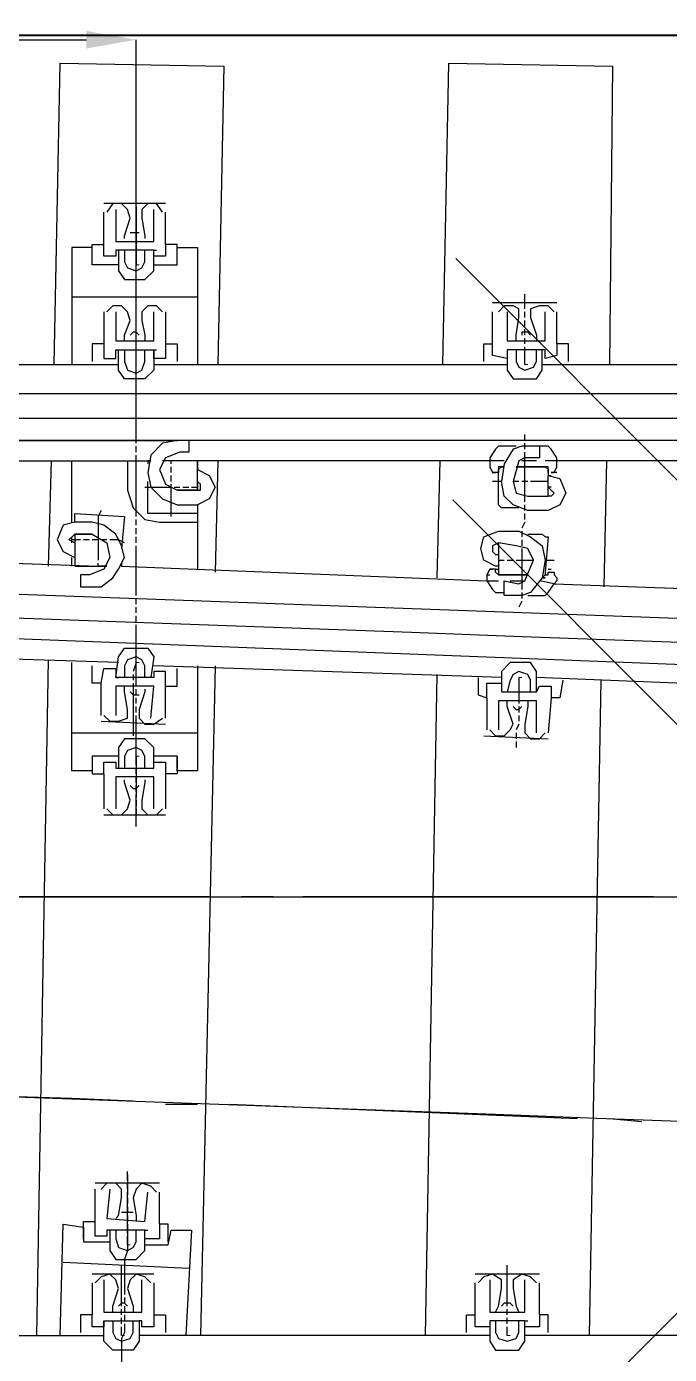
# Model space of a CAD drawing. Header units: millimetres. Extents: x -45 to 90, y -17 to 16.
# Drawn here: x 16.931 to 17.94, y -0.717 to 1.364 of the extents above; entities that cross this region are included whole.
import ezdxf

# ---------------------------------------------------------------- set-up
doc = ezdxf.new("R2010")
doc.units = ezdxf.units.MM
doc.header["$PDMODE"] = 3
doc.layers.add('PDF_Geometry', color=7, linetype='Continuous')
doc.layers.add('PDF_Solid Fills', color=7, linetype='Continuous')

msp = doc.modelspace()

# ---------------------------------------------------------------- linework, layer by layer
at = {"color": 5}
msp.add_line((0, 1.35), (53.4325, 1.35), dxfattribs=at)
at = {"color": 2}
for p, q in [((0, 0.75), (53.4325, 0.75)), ((0, 0), (53.4325, 0)), ((0, 0), (42.783, 0))]:
    msp.add_line(p, q, dxfattribs=at)
at = {"color": 6}
msp.add_lwpolyline([(-0.0021, -1.3499), (23.64, -1.95), (23.7209, 1.35), (0.0002, 1.3501)], close=True, dxfattribs=at)
at = {"color": 2}
for radius in [500.8082, 500.0582]:
    msp.add_arc((-0.8299, -500.0575), radius, 85.235272, 89.904911, dxfattribs=at)
at = {"color": 1}
for p in [(18.6046, 0), (18.6001, -0.3782)]:
    msp.add_point(p, dxfattribs=at)
at = {"layer": 'PDF_Geometry', "lineweight": 25}
for points in [[(16.7825, 0.7885), (16.8421, 0.7885), (18.6024, 0.7885), (18.6024, 0.7151), (18.6024, 1.554)], [(16.8558, 1.3431), (17.0254, 1.3431)], [(17.1033, 0.7151), (17.1033, 1.3431)], [(16.975, 0.8343), (16.9842, 1.3065), (17.2409, 1.3019), (17.2317, 0.8343)], [(17.5847, 0.8343), (17.5938, 1.3065), (17.8506, 1.3019), (17.846, 0.8343)], [(17.1033, 1.1002), (17.1033, 1.1094)], [(17.1033, 1.091), (17.1033, 1.1048)], [(17.1492, 1.0864), (17.0529, 1.0864)], [(17.085, 1.0314), (17.085, 1.036), (17.0942, 1.0635), (17.0896, 1.0773), (17.0804, 1.0864), (17.0667, 1.0864), (17.0575, 1.0727)], [(17.1033, 1.0223), (17.1033, 1.0314), (17.1033, 1.036), (17.1033, 1.0452), (17.1033, 1.0498), (17.1033, 1.0589), (17.1033, 1.0635), (17.1033, 1.0727), (17.1033, 1.0773), (17.1033, 1.0864), (17.1033, 1.0956)], [(17.1446, 1.0727), (17.1354, 1.0864), (17.1217, 1.0864), (17.1125, 1.0773), (17.1125, 1.0635), (17.1171, 1.036), (17.1171, 1.0314)], [(17.0346, 0.9948), (17.0346, 1.0223), (17.0529, 1.0223), (17.0529, 1.0727)], [(17.0713, 1.0773), (17.0713, 1.0268), (17.1309, 1.0268), (17.1309, 1.0773)], [(17.1033, 1.0819), (17.1033, 1.0727), (17.1033, 1.0681), (17.1033, 1.0589), (17.1033, 1.0545), (17.1033, 1.0452), (17.1033, 1.0406), (17.1033, 1.0314), (17.1033, 1.0268), (17.1033, 1.0177), (17.1033, 1.0131), (17.1033, 1.0039), (17.1033, 0.9902), (17.1033, 0.9993)], [(17.1675, 0.9948), (17.1675, 1.0223), (17.1492, 1.0223), (17.1492, 1.0727)], [(17.1079, 1.0406), (17.1033, 1.0406), (17.0988, 1.0406), (17.0942, 1.0406)], [(17.0758, 1.0131), (17.0758, 0.981), (17.085, 0.9672), (17.1171, 0.9672), (17.1309, 0.981), (17.1309, 1.0131), (17.0758, 1.0131), (17.0713, 1.0131), (17.0713, 1.0039), (17.0529, 1.0039), (17.0529, 1.0223)], [(17.1492, 1.0223), (17.1492, 1.0039), (17.1309, 1.0039), (17.1309, 1.0131), (17.1354, 1.0131)], [(17.0758, 0.9902), (17.0346, 0.9902), (17.0346, 1.0177), (17.0025, 1.0177), (17.0025, 0.8343)], [(17.085, 1.0131), (17.085, 0.9948), (17.0896, 0.9856), (17.1033, 0.981), (17.1125, 0.9856), (17.1171, 0.9948), (17.1171, 1.0131)], [(17.1033, 1.0085), (17.1033, 1.0177)], [(17.1309, 0.9902), (17.1675, 0.9902), (17.1675, 1.0177), (17.1996, 1.0177), (17.1996, 0.8343)], [(17.1033, 0.9764), (17.1033, 0.9856)], [(17.1033, 0.9627), (17.1033, 0.9718)], [(17.1033, 0.8618), (17.1033, 0.8756), (17.1033, 0.8893), (17.1033, 0.9031), (17.1033, 0.9168), (17.1033, 0.9306), (17.1033, 0.9443), (17.1033, 0.9581)], [(17.1996, 0.9399), (17.0025, 0.9399)], [(17.713, 0.9214), (17.713, 0.9306), (17.713, 0.9352), (17.713, 0.9443)], [(17.0529, 0.9168), (17.0529, 0.8664), (17.0346, 0.8664), (17.0346, 0.8389)], [(17.085, 0.871), (17.085, 0.8802), (17.0942, 0.9031), (17.0896, 0.9168), (17.0804, 0.926), (17.0667, 0.926), (17.0575, 0.9168)], [(17.0713, 0.9168), (17.0713, 0.871), (17.1309, 0.871), (17.1309, 0.9168)], [(17.1446, 0.9168), (17.1354, 0.926), (17.1217, 0.926), (17.1125, 0.9168), (17.1125, 0.9031), (17.1171, 0.8802), (17.1171, 0.871)], [(17.1492, 0.9168), (17.1492, 0.8664), (17.1675, 0.8664), (17.1675, 0.8389)], [(17.6489, 0.8389), (17.6489, 0.8664), (17.6626, 0.8664), (17.6626, 0.9168)], [(17.7635, 0.9306), (17.6626, 0.9306)], [(17.6993, 0.871), (17.6993, 0.8802), (17.7039, 0.9077), (17.7039, 0.9214), (17.6947, 0.926), (17.6809, 0.926), (17.6718, 0.9168)], [(17.6855, 0.9168), (17.6855, 0.871), (17.7451, 0.871), (17.7451, 0.9168)], [(17.713, 0.9077), (17.713, 0.9168)], [(17.7589, 0.9168), (17.7497, 0.926), (17.736, 0.926), (17.7222, 0.9214), (17.7222, 0.9077), (17.7314, 0.8802), (17.7314, 0.871)], [(17.7818, 0.8389), (17.7818, 0.8664), (17.7635, 0.8664), (17.7635, 0.9168)], [(17.713, 0.8939), (17.713, 0.9031)], [(17.1079, 0.8802), (17.1033, 0.8847), (17.0988, 0.8847), (17.0942, 0.8802)], [(17.7222, 0.8802), (17.7176, 0.8847), (17.7085, 0.8847), (17.7085, 0.8802)], [(17.713, 0.8802), (17.713, 0.8893)], [(17.713, 0.8664), (17.713, 0.8756)], [(17.0529, 0.8664), (17.0529, 0.8435), (17.0713, 0.8435), (17.0713, 0.8572), (17.0758, 0.8572), (17.1309, 0.8572), (17.1309, 0.8253), (17.1171, 0.8114), (17.085, 0.8114), (17.0758, 0.8253), (17.0758, 0.8572)], [(17.085, 0.8572), (17.085, 0.8389), (17.0896, 0.8253), (17.1033, 0.8206), (17.1125, 0.8253), (17.1171, 0.8389), (17.1171, 0.8572)], [(17.1033, 0.8481), (17.1033, 0.8572)], [(17.1492, 0.8664), (17.1492, 0.8435), (17.1309, 0.8435), (17.1309, 0.8572), (17.1354, 0.8572)], [(17.6855, 0.8572), (17.6855, 0.8435), (17.6626, 0.8481), (17.6626, 0.8664)], [(17.6993, 0.8572), (17.6993, 0.8389), (17.7039, 0.8297), (17.713, 0.8253), (17.7268, 0.8297), (17.7314, 0.8389), (17.7314, 0.8572)], [(17.713, 0.8343), (17.713, 0.8481), (17.713, 0.8618)], [(17.7635, 0.8664), (17.7635, 0.8481), (17.7451, 0.8435), (17.7451, 0.8572), (17.7405, 0.8572)], [(16.7825, 0.683), (16.7825, 0.8343), (16.7779, 0.8343), (16.7779, 0.683), (16.7825, 0.683), (16.8008, 0.683), (17.1263, 0.683), (17.1217, 0.683), (17.1217, 0.6784)], [(16.7825, 0.8206), (16.7825, 0.8343), (17.0758, 0.8343)], [(17.1033, 0.8343), (17.1033, 0.8435)], [(17.1309, 0.8343), (17.6855, 0.8343)], [(17.7405, 0.8343), (18.2952, 0.8343)], [(17.1033, 0.8206), (17.1033, 0.8297)], [(17.1033, 0.738), (17.1033, 0.7472), (17.1033, 0.7518), (17.1033, 0.761), (17.1033, 0.7655), (17.1033, 0.7747), (17.1033, 0.7793), (17.1033, 0.7885), (17.1033, 0.7931), (17.1033, 0.8022), (17.1033, 0.8068), (17.1033, 0.816)], [(17.1033, 0.7243), (17.1033, 0.7335)], [(18.6024, 0.7151), (16.8421, 0.7151), (17.1675, 0.7151), (17.1446, 0.7107), (17.1263, 0.6922), (17.1217, 0.6647), (17.1263, 0.6418), (17.1446, 0.6234), (17.1675, 0.6143), (17.1996, 0.6143), (17.1996, 0.6005), (17.1217, 0.6005), (17.1217, 0.6509)], [(17.1033, 0.7107), (17.1033, 0.7197)], [(32.7123, 0.7151), (32.6527, 0.7151), (32.5931, 0.7151), (19.0745, 0.7151), (18.1394, 0.7151), (17.1859, 0.7151), (17.1859, 0.6968), (17.1721, 0.6968), (17.1492, 0.6876), (17.14, 0.6693), (17.1492, 0.6464), (17.1675, 0.6372)], [(17.713, 0.7151), (17.713, 0.7243)], [(17.713, 0.7014), (17.713, 0.7107)], [(17.1033, 0.6968), (17.1033, 0.706)], [(17.1033, 0.5961), (17.1033, 0.6097), (17.1033, 0.6234), (17.1033, 0.6372), (17.1033, 0.6509), (17.1033, 0.6647), (17.1033, 0.6784), (17.1033, 0.6922)], [(17.6993, 0.706), (17.6718, 0.706), (17.6672, 0.7014), (17.658, 0.6876), (17.658, 0.683), (17.658, 0.6784), (17.658, 0.6739), (17.6626, 0.6647), (17.6672, 0.6647), (17.6626, 0.6647)], [(17.7635, 0.6647), (17.7589, 0.6647), (17.7543, 0.6647), (17.7589, 0.6647), (17.7635, 0.6739), (17.7635, 0.6784), (17.7635, 0.683), (17.7635, 0.6876), (17.7543, 0.7014), (17.7497, 0.706), (17.736, 0.706), (17.713, 0.706), (17.7085, 0.706), (17.6947, 0.7014), (17.6809, 0.6784), (17.6764, 0.6509)], [(17.736, 0.706), (17.736, 0.6876), (17.713, 0.6876), (17.7039, 0.683), (17.6947, 0.6509), (17.6993, 0.6326), (17.7176, 0.628), (17.7497, 0.628), (17.7497, 0.6418), (17.7543, 0.6372), (17.7589, 0.6326), (17.7543, 0.628), (17.7497, 0.628)], [(17.713, 0.6189), (17.713, 0.628), (17.713, 0.6326), (17.713, 0.6418), (17.713, 0.6464), (17.713, 0.6555), (17.713, 0.6601), (17.713, 0.6693), (17.713, 0.6739), (17.713, 0.683), (17.713, 0.6876), (17.713, 0.6968)], [(16.9658, 0.518), (16.9704, 0.683)], [(17.0025, 0.5868), (17.0025, 0.683), (17.0896, 0.683), (17.0896, 0.6372), (17.0988, 0.6097), (17.1171, 0.5914), (17.14, 0.5868), (17.1996, 0.5868)], [(17.1996, 0.6372), (17.2042, 0.6372), (17.2042, 0.6418), (17.2042, 0.6464), (17.1996, 0.6509), (17.1996, 0.6372), (17.1675, 0.6372), (17.1996, 0.6372), (17.1996, 0.683), (17.1446, 0.683)], [(17.6809, 0.683), (17.658, 0.683), (17.1492, 0.683)], [(17.1584, 0.6784), (17.1584, 0.683)], [(17.1584, 0.6647), (17.1584, 0.6739)], [(17.1996, 0.683), (17.1996, 0.6693), (17.218, 0.6601), (17.2271, 0.6418), (17.218, 0.6234), (17.1996, 0.6143), (17.1996, 0.5134)], [(17.2317, 0.683), (17.2271, 0.5088)], [(17.5755, 0.4997), (17.5801, 0.683)], [(17.7497, 0.6647), (17.7497, 0.6693), (17.7497, 0.6647), (17.7497, 0.6601), (17.768, 0.6555), (17.7772, 0.6326), (17.768, 0.6143), (17.7497, 0.6051), (17.7176, 0.6051), (17.6947, 0.6143), (17.6809, 0.628), (17.6764, 0.6509), (17.6626, 0.6509)], [(17.7039, 0.6097), (17.6764, 0.6097), (17.6718, 0.6143), (17.6718, 0.6693), (17.6718, 0.6647), (17.6672, 0.6647)], [(17.7314, 0.683), (17.713, 0.683), (17.7085, 0.683)], [(18.2906, 0.683), (18.2677, 0.683), (17.7635, 0.683), (17.7451, 0.683)], [(17.8414, 0.683), (17.8368, 0.4859)], [(17.1584, 0.6509), (17.1584, 0.6601)], [(17.1584, 0.5961), (17.1584, 0.6051), (17.1584, 0.6189), (17.1584, 0.6326), (17.1584, 0.6464)], [(17.7039, 0.6509), (17.6947, 0.6509)], [(17.7176, 0.6509), (17.7085, 0.6509)], [(17.7497, 0.6509), (17.736, 0.6509), (17.7222, 0.6509)], [(17.7543, 0.6418), (17.7497, 0.6418), (17.7497, 0.6601), (17.7543, 0.6601)], [(17.1171, 0.6418), (17.1309, 0.6418), (17.1446, 0.6418), (17.1584, 0.6418)], [(17.1629, 0.6418), (17.1721, 0.6418)], [(17.1767, 0.6418), (17.1859, 0.6418)], [(17.1904, 0.6418), (17.1996, 0.6418)], [(17.0483, 0.6051), (17.0438, 0.5961), (17.0438, 0.5822), (17.0438, 0.5684), (17.0438, 0.5547), (17.0438, 0.5409), (17.0438, 0.5272)], [(17.713, 0.6051), (17.713, 0.6143)], [(17.0071, 0.5868), (16.9887, 0.5822), (16.9796, 0.5593), (16.9887, 0.5409), (17.0071, 0.5318)], [(17.0346, 0.5684), (17.0575, 0.5547), (17.0621, 0.5318), (17.0529, 0.5134), (17.03, 0.5043), (17.0163, 0.5043), (17.0163, 0.4859), (17.03, 0.4859), (17.0483, 0.4859), (17.0667, 0.4997), (17.0758, 0.5134), (17.085, 0.5318), (17.0804, 0.5501), (17.0713, 0.5684), (17.0529, 0.5822), (17.0346, 0.5868), (17.0071, 0.5868), (17.0071, 0.6005), (17.085, 0.5961), (17.0804, 0.5455)], [(17.1033, 0.5822), (17.1033, 0.5914)], [(17.713, 0.5868), (17.7085, 0.5776)], [(17.713, 0.5914), (17.713, 0.6005)], [(17.0071, 0.5547), (16.9979, 0.5593), (17.0071, 0.5684), (17.0346, 0.5684), (17.0071, 0.5684), (17.0071, 0.518), (17.0575, 0.518), (17.0438, 0.518), (17.0438, 0.5226)], [(17.0025, 0.5547), (17.0025, 0.5638)], [(17.1033, 0.5684), (17.1033, 0.5776)], [(17.1033, 0.5547), (17.1033, 0.5638)], [(17.6718, 0.5547), (17.6626, 0.5501), (17.6626, 0.5455), (17.6626, 0.5409), (17.6672, 0.5363), (17.6718, 0.5363), (17.6718, 0.518), (17.6672, 0.518), (17.6489, 0.5272), (17.6443, 0.5455), (17.6489, 0.5638), (17.6718, 0.573), (17.7039, 0.573), (17.7222, 0.5638), (17.7405, 0.5501), (17.7451, 0.5272), (17.7589, 0.5272)], [(17.7085, 0.573), (17.7085, 0.5638)], [(17.7176, 0.5684), (17.7405, 0.5684), (17.7451, 0.5638), (17.7497, 0.5638), (17.7451, 0.5088), (17.7451, 0.5043), (17.7405, 0.4997), (17.7451, 0.5043), (17.7497, 0.5043), (17.7497, 0.5088), (17.7543, 0.5088), (17.7589, 0.5088), (17.7589, 0.5043), (17.7635, 0.4997), (17.7635, 0.4951), (17.7589, 0.4905), (18.2631, 0.4722)], [(17.0163, 0.5593), (17.0025, 0.5593)], [(17.03, 0.5593), (17.0208, 0.5593)], [(17.0438, 0.5593), (17.0346, 0.5593)], [(17.0575, 0.5593), (17.0483, 0.5593)], [(17.085, 0.5547), (17.0758, 0.5593), (17.0713, 0.5593), (17.0621, 0.5593)], [(17.1033, 0.4722), (17.1033, 0.4815), (17.1033, 0.4859), (17.1033, 0.4951), (17.1033, 0.4997), (17.1033, 0.5088), (17.1033, 0.5134), (17.1033, 0.5226), (17.1033, 0.5272), (17.1033, 0.5363), (17.1033, 0.5409), (17.1033, 0.5501)], [(17.6901, 0.4951), (17.7085, 0.4951), (17.713, 0.4951), (17.7268, 0.5272), (17.7176, 0.5455), (17.6993, 0.5501), (17.6718, 0.5547), (17.6718, 0.5363)], [(17.7085, 0.5593), (17.7085, 0.5501)], [(17.7085, 0.5455), (17.7085, 0.5363), (17.7085, 0.5318), (17.7085, 0.5226), (17.7085, 0.518), (17.7085, 0.5088), (17.7085, 0.5043), (17.7085, 0.4951), (17.7085, 0.4905), (17.7085, 0.4815)], [(16.4799, 0.5409), (16.4799, 0.5363), (16.7779, 0.5272), (16.7779, 0.5134), (16.7779, 0.5272), (16.7733, 0.3759), (16.7687, 0.3759), (16.7779, 0.5272), (17.0438, 0.518)], [(17.0025, 0.518), (17.0025, 0.5318)], [(17.0804, 0.5226), (17.0804, 0.518), (17.6534, 0.4951), (17.6718, 0.4951)], [(17.6718, 0.5272), (17.6809, 0.5272)], [(17.7451, 0.5272), (17.7405, 0.4997), (17.7222, 0.4767), (17.7085, 0.4722), (17.7039, 0.4722), (17.6809, 0.4722), (17.6809, 0.4951), (17.7039, 0.4905), (17.713, 0.4951)], [(17.6855, 0.5272), (17.6947, 0.5272)], [(17.6993, 0.5272), (17.713, 0.5272), (17.7268, 0.5272)], [(17.6718, 0.518), (17.6718, 0.5134), (17.6718, 0.5088), (17.6718, 0.5043), (17.6764, 0.5043), (17.7085, 0.5043), (17.7176, 0.5043), (17.7085, 0.5043), (17.6718, 0.5043), (17.6672, 0.5088), (17.6672, 0.5134), (17.658, 0.5134), (17.6534, 0.5043), (17.6534, 0.4997), (17.6534, 0.4951), (17.6626, 0.4815), (17.6672, 0.4767), (17.6809, 0.4767)], [(17.6534, 0.5043), (17.658, 0.5043)], [(17.658, 0.5134), (17.6626, 0.5134)], [(17.6672, 0.5134), (17.6718, 0.5134)], [(17.7497, 0.5134), (17.7543, 0.5134)], [(16.7779, 0.408), (16.8329, 0.408), (18.5932, 0.3392), (18.5978, 0.4126), (16.8329, 0.4767), (16.7779, 0.4815)], [(17.7176, 0.4722), (17.7451, 0.4722), (17.7497, 0.4767), (17.7589, 0.4905), (17.736, 0.4951)], [(17.1033, 0.4584), (17.1033, 0.4676)], [(17.7085, 0.463), (17.7039, 0.4538)], [(17.7085, 0.4767), (17.7085, 0.4676)], [(17.1033, 0.4447), (17.1033, 0.4538)], [(17.1033, 0.4309), (17.1033, 0.4401)], [(17.1033, 0.3301), (17.1033, 0.3438), (17.1033, 0.3576), (17.1033, 0.3713), (17.1033, 0.3851), (17.1033, 0.3988), (17.1033, 0.4126), (17.1033, 0.4263)], [(17.0758, 0.3669), (16.7916, 0.3759), (16.7733, 0.3759)], [(17.1492, 0.3301), (17.1492, 0.353), (17.1309, 0.353), (17.1309, 0.3438), (17.1263, 0.3438), (17.0713, 0.3438), (17.0758, 0.3759), (17.085, 0.3897), (17.1217, 0.3897), (17.1309, 0.3759), (17.1263, 0.3438)], [(17.1171, 0.3438), (17.1171, 0.3621), (17.1125, 0.3713), (17.1033, 0.3759), (17.0896, 0.3713), (17.085, 0.3621), (17.085, 0.3438)], [(16.9475, -0.6876), (16.9658, 0.3713)], [(17.0758, 0.22), (17.0346, 0.22), (17.0346, 0.1971), (17.0025, 0.1971), (17.0025, 0.3669)], [(17.0483, 0.2842), (17.0483, 0.3346), (17.0346, 0.3346), (17.0346, 0.3621)], [(17.0483, 0.3346), (17.0529, 0.3576), (17.0713, 0.3576), (17.0713, 0.3438), (17.0758, 0.3438)], [(17.1033, 0.3669), (17.0988, 0.353)], [(17.1996, 0.3621), (17.1996, 0.1971), (17.1675, 0.1971), (17.1675, 0.22), (17.1309, 0.22)], [(17.6764, 0.3438), (17.1309, 0.3621)], [(17.1492, 0.2796), (17.1492, 0.3301), (17.1675, 0.3301), (17.1675, 0.3576)], [(17.2271, 0.3621), (17.2042, -0.6876)], [(17.0988, 0.3484), (17.0988, 0.3392)], [(17.0988, 0.3346), (17.0988, 0.3255), (17.0988, 0.3209), (17.0988, 0.3117), (17.0988, 0.3071), (17.0988, 0.298), (17.0988, 0.2934), (17.0988, 0.2842), (17.0988, 0.2796), (17.0988, 0.2705), (17.0988, 0.2659), (17.0988, 0.2523)], [(17.5572, -0.6876), (17.5755, 0.3484)], [(17.6397, 0.3438), (17.6397, 0.3163), (17.6534, 0.3117), (17.6534, 0.2613)], [(17.6534, 0.3117), (17.6534, 0.3346), (17.6764, 0.3346), (17.6764, 0.3255), (17.6764, 0.3209)], [(17.7222, 0.3209), (17.7222, 0.3392), (17.7176, 0.3484), (17.7039, 0.353), (17.6947, 0.3484), (17.6901, 0.3392), (17.6855, 0.3209)], [(17.7039, 0.3438), (17.7039, 0.3301), (17.7039, 0.3163), (17.7039, 0.3026)], [(18.2861, 0.3209), (17.7314, 0.3438)], [(17.7726, 0.3392), (17.768, 0.3117), (17.7543, 0.3117), (17.7497, 0.2567)], [(17.8322, 0.3392), (17.8139, -0.6876)], [(17.0529, 0.2842), (17.0621, 0.275), (17.0758, 0.275), (17.0896, 0.2796), (17.0896, 0.2934), (17.085, 0.3209), (17.085, 0.3301)], [(17.1263, 0.2796), (17.1309, 0.3301), (17.0713, 0.3301), (17.0713, 0.2842)], [(17.0942, 0.3209), (17.0988, 0.3163), (17.1033, 0.3163), (17.1079, 0.3163)], [(17.1033, 0.3163), (17.1033, 0.3255)], [(17.1171, 0.3255), (17.1171, 0.3209), (17.1079, 0.2934), (17.1079, 0.2796), (17.1171, 0.2705), (17.1309, 0.2705), (17.1446, 0.2796)], [(17.7314, 0.3209), (17.736, 0.3301), (17.7543, 0.3301), (17.7543, 0.3117)], [(17.1033, 0.3026), (17.1033, 0.3117)], [(17.1033, 0.2888), (17.1033, 0.298)], [(17.658, 0.2613), (17.6672, 0.2523), (17.6809, 0.2523), (17.6901, 0.2613), (17.6947, 0.2705), (17.6855, 0.298), (17.6855, 0.3071)], [(17.7314, 0.2567), (17.7314, 0.3071), (17.6718, 0.3071), (17.6718, 0.2613)], [(17.6947, 0.298), (17.6993, 0.2934), (17.7039, 0.2934), (17.7085, 0.298)], [(17.7039, 0.298), (17.7039, 0.2888)], [(17.7176, 0.3071), (17.7176, 0.298), (17.713, 0.2705), (17.713, 0.2567), (17.7222, 0.2475), (17.736, 0.2475), (17.7451, 0.2567)], [(17.0483, 0.275), (17.1492, 0.2705)], [(17.1033, 0.2063), (17.1033, 0.2155), (17.1033, 0.22), (17.1033, 0.2292), (17.1033, 0.2338), (17.1033, 0.243), (17.1033, 0.2475), (17.1033, 0.2567), (17.1033, 0.2613), (17.1033, 0.2705), (17.1033, 0.275), (17.1033, 0.2842)], [(17.7039, 0.2842), (17.7039, 0.275)], [(17.0025, 0.2567), (17.1996, 0.2567)], [(17.6489, 0.2523), (17.7497, 0.2475)], [(17.7039, 0.2705), (17.6993, 0.2613)], [(17.6993, 0.2567), (17.6993, 0.2475)], [(17.1171, 0.2017), (17.1171, 0.22), (17.1125, 0.2292), (17.1033, 0.2338), (17.0896, 0.2292), (17.085, 0.22), (17.085, 0.2017)], [(17.6993, 0.243), (17.6993, 0.2338)], [(17.0346, 0.22), (17.0346, 0.1925), (17.0529, 0.1925), (17.0529, 0.1377)], [(17.0529, 0.1925), (17.0529, 0.2109), (17.0713, 0.2109), (17.0713, 0.2017), (17.0758, 0.2017)], [(17.1033, 0.22), (17.1033, 0.2109), (17.1033, 0.2063), (17.1033, 0.1971), (17.1033, 0.1925), (17.1033, 0.1834), (17.1033, 0.1788), (17.1033, 0.1696), (17.1033, 0.165), (17.1033, 0.1559)], [(17.1309, 0.2017), (17.1309, 0.2109), (17.1492, 0.2109), (17.1492, 0.1925)], [(17.1675, 0.22), (17.1675, 0.1925), (17.1492, 0.1925), (17.1492, 0.1377)], [(17.1309, 0.1377), (17.1309, 0.1879), (17.0713, 0.1879), (17.0713, 0.1377)], [(17.1033, 0.1925), (17.1033, 0.2017)], [(17.1033, 0.1788), (17.1033, 0.1879)], [(17.0575, 0.1377), (17.0667, 0.1284), (17.0804, 0.1284), (17.0896, 0.1377), (17.0942, 0.1513), (17.085, 0.1788), (17.085, 0.1834)], [(17.0942, 0.1742), (17.0988, 0.1696), (17.1033, 0.1696), (17.1079, 0.1742)], [(17.1033, 0.165), (17.1033, 0.1742)], [(17.1171, 0.1834), (17.1171, 0.1788), (17.1125, 0.1513), (17.1125, 0.1377), (17.1217, 0.1284), (17.1354, 0.1284), (17.1446, 0.1377)], [(17.1033, 0.11), (17.1033, 0.1238), (17.1033, 0.1329), (17.1033, 0.1467), (17.1033, 0.1604)], [(17.1033, 0.1513), (17.1033, 0.1421)], [(17.0529, 0.1284), (17.1492, 0.1284)], [(17.1033, 0.1377), (17.1033, 0.1284)], [(17.218, 0), (16.6679, 0)], [(17.3188, 0), (17.2684, 0)], [(17.9147, 0), (17.3646, 0)], [(17.0988, -0.3207), (17.0025, -0.3163), (16.5487, -0.3026)], [(17.1996, -0.3255), (17.1492, -0.3255)], [(17.7956, -0.3484), (17.25, -0.3255)], [(17.8964, -0.353), (17.846, -0.3484)], [(17.0896, -0.4447), (17.0896, -0.4309)], [(17.0896, -0.4353), (17.0896, -0.4401), (17.0896, -0.4447), (17.0896, -0.4538), (17.0896, -0.4584), (17.0896, -0.4676)], [(17.14, -0.4492), (17.0392, -0.4492)], [(17.0713, -0.5043), (17.0758, -0.4997), (17.0804, -0.4722), (17.0804, -0.4584), (17.0713, -0.4492), (17.0575, -0.4492), (17.0483, -0.4584)], [(17.0896, -0.4584), (17.0896, -0.4492)], [(17.1354, -0.463), (17.1263, -0.4538), (17.1125, -0.4492), (17.1033, -0.4584), (17.0988, -0.4722), (17.1033, -0.4997), (17.1033, -0.5088)], [(17.0208, -0.5363), (17.0208, -0.5088), (17.0392, -0.5088), (17.0392, -0.4584)], [(17.0621, -0.4584), (17.0575, -0.5043), (17.1171, -0.5088), (17.1217, -0.463)], [(17.0896, -0.5272), (17.0896, -0.518), (17.0896, -0.5134), (17.0896, -0.5043), (17.0896, -0.4997), (17.0896, -0.4905), (17.0896, -0.4859), (17.0896, -0.4767), (17.0896, -0.4722), (17.0896, -0.463)], [(17.0896, -0.4722), (17.0896, -0.4813)], [(17.1538, -0.5409), (17.1538, -0.5134), (17.14, -0.5134), (17.14, -0.463)], [(17.0988, -0.4951), (17.0942, -0.4951), (17.085, -0.4951), (17.0804, -0.4951)], [(17.0896, -0.4859), (17.0896, -0.4951)], [(16.9842, -0.6876), (16.9887, -0.5134), (17.0208, -0.518), (17.0208, -0.5409), (17.0621, -0.5409)], [(17.0621, -0.5226), (17.0621, -0.5547), (17.0713, -0.5684), (17.1033, -0.5684), (17.1171, -0.5547), (17.1171, -0.5226), (17.0621, -0.5226), (17.0575, -0.5226), (17.0575, -0.5318), (17.0392, -0.5318), (17.0392, -0.5088)], [(17.0896, -0.5134), (17.0896, -0.5272), (17.0896, -0.5409), (17.0896, -0.5547), (17.085, -0.5684), (17.085, -0.5822), (17.085, -0.5959), (17.085, -0.6097), (17.085, -0.6234)], [(17.0896, -0.4997), (17.0896, -0.5088)], [(17.14, -0.5134), (17.14, -0.5363), (17.1171, -0.5363), (17.1171, -0.5226), (17.1217, -0.5226)], [(17.0713, -0.5226), (17.0713, -0.5363), (17.0758, -0.5499), (17.0896, -0.5547), (17.0988, -0.5499), (17.1033, -0.5409), (17.1033, -0.5226)], [(17.0896, -0.5455), (17.0896, -0.5318)], [(17.1171, -0.5455), (17.1538, -0.5455), (17.1584, -0.5226), (17.1904, -0.5226), (17.1813, -0.6876)], [(16.9887, -0.573), (17.1859, -0.5822)], [(17.0804, -0.6418), (17.0804, -0.6326), (17.0804, -0.628), (17.0804, -0.6189), (17.0804, -0.6143), (17.0804, -0.6051), (17.0804, -0.6005), (17.0804, -0.5914), (17.0804, -0.5868), (17.0804, -0.5776)], [(17.6855, -0.6418), (17.6855, -0.6326), (17.6855, -0.628), (17.6855, -0.6189), (17.6855, -0.6143), (17.6855, -0.6051), (17.6855, -0.6005), (17.6855, -0.5914), (17.6855, -0.5868), (17.6855, -0.5776)], [(17.1309, -0.5914), (17.0346, -0.5914)], [(17.0667, -0.6509), (17.0667, -0.6418), (17.0758, -0.6143), (17.0713, -0.6005), (17.0621, -0.5914), (17.0483, -0.5959), (17.0392, -0.6051)], [(17.0529, -0.6005), (17.0529, -0.6509), (17.1125, -0.6509), (17.1125, -0.6005)], [(17.1263, -0.6051), (17.1171, -0.5959), (17.1033, -0.5914), (17.0942, -0.6005), (17.0896, -0.6143), (17.0988, -0.6418), (17.0988, -0.6509)], [(17.736, -0.5914), (17.6351, -0.5914)], [(17.6672, -0.6509), (17.6718, -0.6418), (17.6764, -0.6143), (17.6764, -0.6005), (17.6626, -0.5914), (17.6489, -0.5959), (17.6397, -0.6051)], [(17.658, -0.6005), (17.658, -0.6509), (17.713, -0.6509), (17.713, -0.6005)], [(17.7314, -0.6051), (17.7222, -0.5959), (17.7085, -0.5914), (17.6947, -0.6005), (17.6947, -0.6143), (17.6993, -0.6418), (17.7039, -0.6509)], [(17.0346, -0.6051), (17.0346, -0.6555), (17.0163, -0.6555), (17.0163, -0.683)], [(17.1309, -0.6051), (17.1309, -0.6555), (17.1492, -0.6555), (17.1492, -0.683)], [(17.6214, -0.683), (17.6214, -0.6555), (17.6351, -0.6555), (17.6351, -0.6051)], [(17.7497, -0.683), (17.7497, -0.6555), (17.736, -0.6555), (17.736, -0.6051)], [(17.0896, -0.6418), (17.085, -0.6372), (17.0804, -0.6372), (17.0758, -0.6418)], [(17.085, -0.628), (17.085, -0.6372)], [(17.085, -0.6418), (17.085, -0.6509)], [(17.6947, -0.6418), (17.6901, -0.6372), (17.6809, -0.6372), (17.6764, -0.6418)], [(17.1309, -0.6555), (17.1309, -0.6739), (17.1125, -0.6739), (17.1125, -0.6645), (17.1079, -0.6645), (17.1079, -0.6968), (17.0988, -0.7105), (17.0667, -0.7105), (17.0529, -0.6968), (17.0529, -0.6645), (17.0529, -0.6739), (17.0346, -0.6739), (17.0346, -0.6555)], [(17.0529, -0.6645), (17.1079, -0.6645)], [(17.0667, -0.6645), (17.0667, -0.683), (17.0713, -0.6922), (17.0804, -0.6968), (17.0942, -0.6922), (17.0988, -0.683), (17.0988, -0.6645)], [(17.0804, -0.6555), (17.0804, -0.6464)], [(17.0804, -0.6693), (17.0804, -0.6601)], [(17.085, -0.6555), (17.085, -0.6645)], [(17.658, -0.6645), (17.658, -0.6739), (17.6351, -0.6739), (17.6351, -0.6555)], [(17.6672, -0.6645), (17.6672, -0.683), (17.6718, -0.6922), (17.6855, -0.6968), (17.6993, -0.6922), (17.7039, -0.683), (17.7039, -0.6645)], [(17.6855, -0.6555), (17.6855, -0.6464)], [(17.6855, -0.6693), (17.6855, -0.6601)], [(17.736, -0.6555), (17.736, -0.6739), (17.713, -0.6739), (17.713, -0.6645), (17.7176, -0.6645)], [(17.085, -0.6693), (17.085, -0.6784), (17.085, -0.683), (17.0804, -0.6922), (17.0804, -0.6968), (17.0804, -0.706), (17.0804, -0.7105), (17.0804, -0.7197), (17.0804, -0.7243), (17.0804, -0.7335)], [(17.0804, -0.6876), (17.0804, -0.6739)], [(17.6855, -0.6876), (17.6855, -0.6739)], [(16.512, -0.6876), (16.7595, -0.6876), (16.7779, -0.6876), (16.7825, -0.6876), (16.7962, -0.6876), (17.0529, -0.6876)], [(17.658, -0.6876), (17.1079, -0.6876)], [(18.2677, -0.6876), (17.713, -0.6876)]]:
    msp.add_lwpolyline(points, dxfattribs=at)
at = {"layer": 'PDF_Geometry', "lineweight": 9}
for points in [[(17.1033, 0.9902), (17.1079, 0.9902)], [(17.713, 0.8343), (17.7176, 0.8343)], [(17.1033, 0.7151), (17.1079, 0.7151)], [(17.713, 0.683), (17.7176, 0.683)], [(17.7085, 0.4951), (17.713, 0.4951)], [(17.1033, 0.3669), (17.1079, 0.3669)], [(17.7039, 0.3438), (17.7085, 0.3438)], [(17.1033, 0.22), (17.1079, 0.22)], [(17.0896, -0.5455), (17.0942, -0.5455)], [(17.0804, -0.6876), (17.085, -0.6876)], [(17.6855, -0.6876), (17.6901, -0.6876)]]:
    msp.add_lwpolyline(points, dxfattribs=at)
at = {"layer": 'PDF_Geometry', "lineweight": 25}
for points in [[(17.7405, 0.8253), (17.7405, 0.8572), (17.6855, 0.8572), (17.6855, 0.8253), (17.6947, 0.8114), (17.7314, 0.8114)], [(17.6718, 0.6693), (17.6764, 0.6739), (17.6718, 0.6739)], [(17.6809, 0.6739), (17.6764, 0.6739)], [(17.6993, 0.6739), (17.713, 0.6739), (17.7451, 0.6739), (17.713, 0.6739)], [(17.7451, 0.6739), (17.7497, 0.6693), (17.7497, 0.6739)], [(17.7451, 0.4997), (17.7405, 0.4997)], [(17.6764, 0.353), (17.6764, 0.3209), (17.7314, 0.3209), (17.7314, 0.353), (17.7222, 0.3669), (17.6901, 0.3669)], [(17.0758, 0.2338), (17.0758, 0.2017), (17.1309, 0.2017), (17.1309, 0.2338), (17.1171, 0.2475), (17.085, 0.2475)], [(17.713, -0.6968), (17.713, -0.6645), (17.658, -0.6645), (17.658, -0.6968), (17.6672, -0.7105), (17.7039, -0.7105)]]:
    msp.add_lwpolyline(points, close=True, dxfattribs=at)
at = {"layer": 'PDF_Solid Fills', "transparency": 33554559}
msp.add_solid([(17.0254, 1.3569), (17.0254, 1.3294), (17.1033, 1.3431)], dxfattribs=at)

doc.saveas('drawing.dxf')
